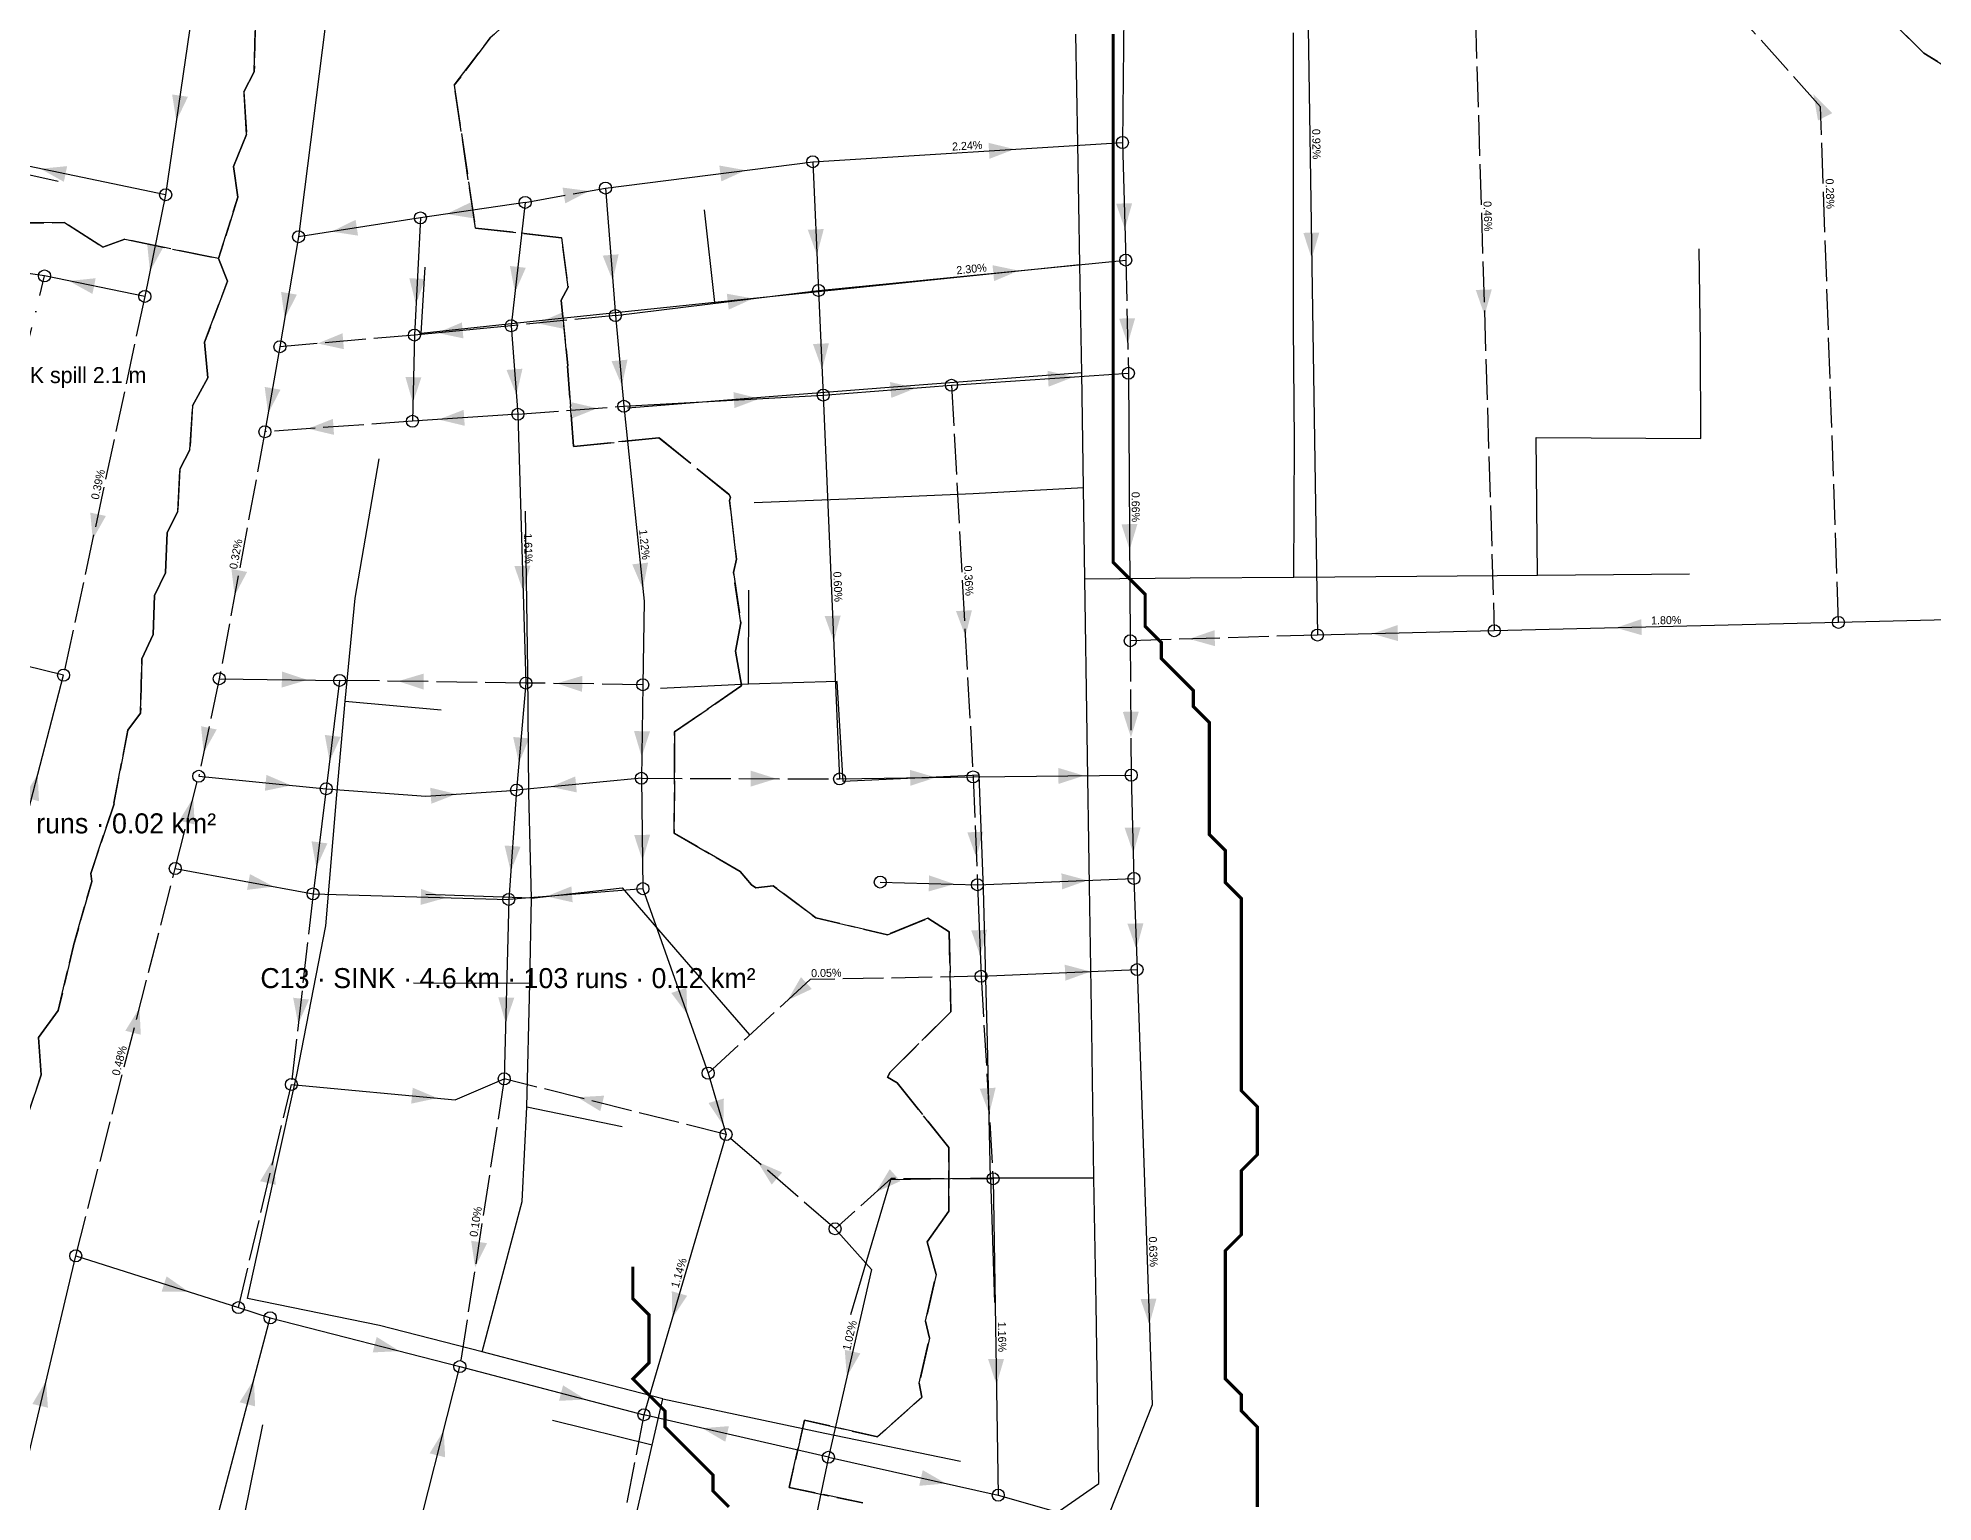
# Model space of a CAD drawing. Header units: metres. Extents: x 442821 to 452274, y 2561971 to 2571293.
# Drawn here: x 450271.3 to 450744.8, y 2568934.2 to 2569300.1 of the extents above; entities that cross this region are included whole.
import ezdxf
from ezdxf.enums import TextEntityAlignment as Align

# ---------------------------------------------------------------- set-up
doc = ezdxf.new("R2010")
doc.units = ezdxf.units.M
doc.header["$LTSCALE"] = 8
doc.linetypes.add('DASHDOT', pattern=[3.556, 2.54, -0.508, 0, -0.508])
doc.linetypes.add('DASHED', pattern=[1.524, 1.27, -0.254])
for name, color, linetype in [('A_ARROWS', 7, 'Continuous'), ('A_BUILT_2006', 252, 'Continuous'), ('A_CATCH_LABEL', 7, 'Continuous'), ('A_CATCHMENTS', 7, 'Continuous'), ('A_GRADIENT', 8, 'Continuous'), ('A_JUNCTIONS', 8, 'Continuous'), ('A_OUTLET_LABEL', 7, 'Continuous'), ('A_RUNS', 7, 'Continuous'), ('A_STREAMS', 5, 'Continuous')]:
    doc.layers.add(name, color=color, linetype=linetype)

msp = doc.modelspace()

# ---------------------------------------------------------------- linework, layer by layer
at = {"layer": 'A_ARROWS', "color": 2}
for points in [[(450305.87, 2569279.37), (450304.81, 2569285.99), (450308.77, 2569285.41)], [(450271.91, 2569267.42), (450278.58, 2569268.08), (450277.77, 2569264.16)]]:
    msp.add_solid(points, dxfattribs=at)
at = {"layer": 'A_ARROWS', "color": 1}
for points in [[(450714.91, 2569286.09), (450719.63, 2569281.32), (450716.08, 2569279.48)], [(450515.31, 2569272.31), (450509.05, 2569269.91), (450508.8, 2569273.91)], [(450448.14, 2569267.05), (450442.04, 2569264.26), (450441.54, 2569268.23)], [(450409.01, 2569261.86), (450403.06, 2569258.77), (450402.36, 2569262.71)], [(450542.88, 2569252.36), (450540.7, 2569258.7), (450544.7, 2569258.81)], [(450465.94, 2569245.88), (450463.65, 2569252.18), (450467.65, 2569252.36)], [(450589.57, 2569245.03), (450587.47, 2569251.4), (450591.47, 2569251.46)], [(450414.9, 2569239.49), (450412.41, 2569245.72), (450416.39, 2569246.03)], [(450516.37, 2569241.96), (450510.2, 2569239.34), (450509.81, 2569243.32)], [(450450, 2569234.99), (450443.9, 2569232.22), (450443.41, 2569236.19)], [(450632.76, 2569230.8), (450630.56, 2569237.13), (450634.56, 2569237.26)], [(450543.59, 2569223.63), (450541.44, 2569229.98), (450545.44, 2569230.07)], [(450467.23, 2569217.31), (450464.94, 2569223.62), (450468.94, 2569223.8)], [(450530.07, 2569215.38), (450523.82, 2569212.95), (450523.55, 2569216.94)], [(450451.58, 2569209.96), (450445.3, 2569207.6), (450445.08, 2569211.6)], [(450490.73, 2569212.63), (450484.51, 2569210.15), (450484.2, 2569214.13)], [(450544.07, 2569172.21), (450542.02, 2569178.59), (450546.02, 2569178.62)], [(450470.14, 2569149.3), (450467.87, 2569155.61), (450471.87, 2569155.78)], [(450503.03, 2569150.6), (450500.68, 2569156.88), (450504.67, 2569157.1)], [(450665.59, 2569152.71), (450671.94, 2569154.86), (450672.04, 2569150.86)], [(450558.94, 2569149.92), (450565.28, 2569152.11), (450565.4, 2569148.11)], [(450604.68, 2569151.22), (450611.03, 2569153.38), (450611.12, 2569149.38)], [(450544.41, 2569125.31), (450542.36, 2569131.7), (450546.36, 2569131.73)], [(450455.79, 2569114.99), (450449.38, 2569113.01), (450449.39, 2569117.01)], [(450495.62, 2569115.3), (450489.26, 2569113.2), (450489.19, 2569117.2)], [(450532.68, 2569115.75), (450526.3, 2569113.68), (450526.26, 2569117.68)], [(450505.77, 2569095.27), (450503.52, 2569101.59), (450507.51, 2569101.75)], [(450544.99, 2569096.39), (450542.82, 2569102.73), (450546.82, 2569102.84)], [(450500.33, 2569088.65), (450493.87, 2569086.83), (450493.98, 2569090.83)], [(450533.5, 2569089.59), (450527.19, 2569087.33), (450527.03, 2569091.33)], [(450545.75, 2569072.4), (450543.53, 2569078.73), (450547.53, 2569078.86)], [(450506.74, 2569070.76), (450504.49, 2569077.08), (450508.49, 2569077.24)], [(450534.33, 2569066.79), (450528.02, 2569064.52), (450527.85, 2569068.51)], [(450508.99, 2569031.26), (450506.61, 2569037.53), (450510.6, 2569037.77)], [(450549.01, 2568978.6), (450546.79, 2568984.92), (450550.78, 2568985.06)], [(450510.8, 2568963.58), (450508.7, 2568969.94), (450512.7, 2568970.01)], [(450498.18, 2568938.85), (450491.5, 2568938.29), (450492.37, 2568942.2)]]:
    msp.add_solid(points, dxfattribs=at)
at = {"layer": 'A_ARROWS', "color": 3}
for points in [[(450373.36, 2569256.11), (450379.4, 2569259.02), (450379.99, 2569255.06)], [(450344.64, 2569251.71), (450350.66, 2569254.66), (450351.27, 2569250.71)], [(450365.74, 2569233.58), (450364.07, 2569240.08), (450368.07, 2569239.87)], [(450390.49, 2569236.53), (450389.22, 2569243.12), (450393.19, 2569242.67)], [(450332.94, 2569229.99), (450332.04, 2569236.64), (450335.99, 2569235.97)], [(450395.98, 2569228.81), (450402.15, 2569231.43), (450402.54, 2569227.45)], [(450341.19, 2569223.76), (450347.4, 2569226.31), (450347.74, 2569222.33)], [(450371.04, 2569226.41), (450377.22, 2569229.01), (450377.6, 2569225.03)], [(450364.96, 2569208.94), (450363.11, 2569215.38), (450367.1, 2569215.29)], [(450390.84, 2569210.92), (450388.37, 2569217.15), (450392.36, 2569217.45)], [(450417.2, 2569213.16), (450414.62, 2569219.34), (450418.61, 2569219.71)], [(450328.8, 2569206.25), (450327.94, 2569212.9), (450331.88, 2569212.21)], [(450371.41, 2569204.75), (450377.66, 2569207.17), (450377.93, 2569203.18)], [(450411.08, 2569207.57), (450404.85, 2569205.09), (450404.55, 2569209.08)], [(450338.75, 2569202.46), (450344.99, 2569204.91), (450345.27, 2569200.92)], [(450392.53, 2569161.77), (450390.34, 2569168.11), (450394.34, 2569168.23)], [(450422.42, 2569162.41), (450419.77, 2569168.57), (450423.75, 2569168.98)], [(450320.43, 2569160.74), (450319.63, 2569167.4), (450323.56, 2569166.67)], [(450338.64, 2569139.68), (450332.21, 2569137.77), (450332.26, 2569141.77)], [(450361.28, 2569139.36), (450367.71, 2569141.27), (450367.65, 2569137.27)], [(450400.89, 2569138.8), (450407.32, 2569140.7), (450407.26, 2569136.7)], [(450312.69, 2569121.44), (450312.05, 2569128.11), (450315.96, 2569127.29)], [(450344.17, 2569119.34), (450342.96, 2569125.93), (450346.93, 2569125.44)], [(450391.47, 2569118.87), (450390.03, 2569125.42), (450394.01, 2569125.08)], [(450422.14, 2569120.46), (450420.24, 2569126.89), (450424.24, 2569126.83)], [(450334.55, 2569113.32), (450327.99, 2569111.96), (450328.38, 2569115.94)], [(450375.84, 2569111.16), (450369.59, 2569108.74), (450369.32, 2569112.74)], [(450399.37, 2569112.96), (450405.55, 2569115.55), (450405.93, 2569111.57)], [(450310.1, 2569110.25), (450310.46, 2569103.55), (450306.59, 2569104.54)], [(450340.84, 2569092.74), (450339.65, 2569099.34), (450343.62, 2569098.84)], [(450389.43, 2569091.77), (450387.89, 2569098.3), (450391.88, 2569098.01)], [(450422.35, 2569094.55), (450420.26, 2569100.92), (450424.26, 2569100.98)], [(450330.19, 2569088.02), (450323.53, 2569087.21), (450324.26, 2569091.15)], [(450373.37, 2569085.27), (450366.91, 2569083.45), (450367.03, 2569087.45)], [(450398.36, 2569085.58), (450404.58, 2569088.09), (450404.89, 2569084.1)], [(450458.59, 2569059.6), (450461.95, 2569065.4), (450464.66, 2569062.45)], [(450336.32, 2569053.66), (450335.05, 2569060.25), (450339.03, 2569059.8)], [(450388.15, 2569053.92), (450386.31, 2569060.37), (450390.31, 2569060.27)], [(450433.57, 2569056.07), (450429.55, 2569061.44), (450433.32, 2569062.77)], [(450296.65, 2569057.7), (450296.99, 2569051.01), (450293.12, 2569052)], [(450371.11, 2569035.18), (450364.55, 2569033.78), (450364.93, 2569037.76)], [(450406.09, 2569035.39), (450412.78, 2569035.78), (450411.81, 2569031.9)], [(450442.55, 2569028.36), (450438.84, 2569033.95), (450442.68, 2569035.07)], [(450330.23, 2569020.17), (450330.7, 2569013.48), (450326.81, 2569014.41)], [(450451.1, 2569019.26), (450457.24, 2569016.59), (450454.63, 2569013.56)], [(450480.68, 2569011.65), (450484.12, 2569017.41), (450486.79, 2569014.43)], [(450380.53, 2568992.89), (450379.53, 2568999.52), (450383.49, 2568998.91)], [(450308.92, 2568986.78), (450302.21, 2568986.82), (450303.43, 2568990.63)], [(450429.79, 2568980.21), (450429.67, 2568986.91), (450433.51, 2568985.79)], [(450361.63, 2568971.95), (450354.93, 2568971.61), (450355.93, 2568975.49)], [(450473.41, 2568965.58), (450472.89, 2568972.27), (450476.79, 2568971.38)], [(450273.31, 2568964.49), (450273.78, 2568957.8), (450269.89, 2568958.73)], [(450325.25, 2568964.83), (450325.55, 2568958.13), (450321.68, 2568959.16)], [(450408.18, 2568959.84), (450401.48, 2568959.52), (450402.5, 2568963.39)], [(450372.67, 2568952.11), (450373.04, 2568945.41), (450369.16, 2568946.39)], [(450437.25, 2568952.68), (450443.94, 2568953.19), (450443.04, 2568949.29)]]:
    msp.add_solid(points, dxfattribs=at)
at = {"layer": 'A_ARROWS', "color": 4}
for points in [[(450299.28, 2569241.77), (450298.6, 2569248.44), (450302.52, 2569247.64)], [(450279.04, 2569239.38), (450285.71, 2569240.06), (450284.91, 2569236.14)], [(450284.97, 2569174.81), (450284.36, 2569181.49), (450288.27, 2569180.65)], [(450271.22, 2569116.06), (450271.55, 2569109.36), (450267.68, 2569110.37)]]:
    msp.add_solid(points, dxfattribs=at)
at = {"layer": 'A_BUILT_2006', "color": 252}
for points in [[(450531.1, 2569273.72), (450530.66, 2569301.06)], [(450585.03, 2569263.02), (450584.98, 2569301.37)], [(450531.66, 2569243.42), (450531.1, 2569273.72)], [(450247.87, 2569270.64), (450276.3, 2569264.28)], [(450585.04, 2569228.08), (450585.03, 2569263.02)], [(450440.43, 2569234.03), (450437.81, 2569257.19)], [(450686.7, 2569223.69), (450686.35, 2569247.37)], [(450367.08, 2569226.27), (450368.03, 2569242.82)], [(450496.91, 2569239.83), (450467.07, 2569236.74)], [(450531.66, 2569243.42), (450496.91, 2569239.83)], [(450532.09, 2569216.42), (450531.66, 2569243.42)], [(450467.07, 2569236.74), (450440.43, 2569234.03)], [(450400.43, 2569229.85), (450367.08, 2569226.27)], [(450440.43, 2569234.03), (450400.43, 2569229.85)], [(450585.25, 2569199.37), (450585.04, 2569228.08)], [(450686.84, 2569199.98), (450686.7, 2569223.69)], [(450532.09, 2569216.42), (450492.59, 2569213.41)], [(450532.55, 2569187.64), (450532.09, 2569216.42)], [(450492.59, 2569213.41), (450455.07, 2569210.49)], [(450455.07, 2569210.49), (450418.63, 2569207.59)], [(450585.1, 2569165.37), (450585.25, 2569199.37)], [(450646.02, 2569165.83), (450645.66, 2569200.23)], [(450645.66, 2569200.23), (450686.84, 2569199.98)], [(450350.59, 2569160.12), (450356.57, 2569194.96)], [(450532.55, 2569187.64), (450505, 2569186.22)], [(450532.84, 2569164.94), (450532.55, 2569187.64)], [(450479.88, 2569185.14), (450450.25, 2569183.97)], [(450505, 2569186.22), (450479.88, 2569185.14)], [(450393.66, 2569141.94), (450393.1, 2569181.83)], [(450532.84, 2569164.94), (450559.16, 2569165.17)], [(450533.46, 2569126.11), (450532.84, 2569164.94)], [(450559.16, 2569165.17), (450585.1, 2569165.37)], [(450585.1, 2569165.37), (450615.86, 2569165.64)], [(450615.86, 2569165.64), (450646.02, 2569165.83)], [(450646.02, 2569165.83), (450683.99, 2569166.2)], [(450348.03, 2569134.35), (450350.59, 2569160.12)], [(450448.82, 2569138.58), (450448.95, 2569162.13)], [(450393.96, 2569111.39), (450393.66, 2569141.94)], [(450448.82, 2569138.58), (450426.86, 2569137.54)], [(450470.95, 2569139.32), (450448.82, 2569138.58)], [(450472.51, 2569114.3), (450470.95, 2569139.32)], [(450345.97, 2569111), (450348.03, 2569134.35)], [(450348.03, 2569134.35), (450372, 2569132.19)], [(450534.04, 2569088.31), (450533.46, 2569126.11)], [(450506.47, 2569115.9), (450472.51, 2569114.3)], [(450507.53, 2569087.45), (450506.47, 2569115.9)], [(450394.61, 2569085.11), (450393.96, 2569111.39)], [(450343.22, 2569078.19), (450345.97, 2569111)], [(450394.61, 2569085.11), (450417.27, 2569087.7)], [(450417.27, 2569087.7), (450431.67, 2569071.07)], [(450508.56, 2569049.06), (450507.53, 2569087.45)], [(450534.63, 2569052.12), (450534.04, 2569088.31)], [(450394.61, 2569085.11), (450368.23, 2569086.09)], [(450394.16, 2569063.82), (450394.61, 2569085.11)], [(450335.94, 2569040.98), (450343.22, 2569078.19)], [(450431.67, 2569071.07), (450449.12, 2569050.98)], [(450394.16, 2569063.82), (450365.09, 2569063.93)], [(450393.47, 2569033), (450394.16, 2569063.82)], [(450535.09, 2569015.18), (450534.63, 2569052.12)], [(450509.32, 2569015.14), (450508.56, 2569049.06)], [(450330.71, 2569017.34), (450335.94, 2569040.98)], [(450392.26, 2569009.32), (450393.47, 2569033)], [(450393.47, 2569033), (450417.29, 2569028.07)], [(450323.62, 2568985.07), (450330.71, 2569017.34)], [(450484.3, 2569014.72), (450474.35, 2568980.99)], [(450509.32, 2569015.14), (450484.3, 2569014.72)], [(450535.09, 2569015.18), (450509.32, 2569015.14)], [(450509.32, 2569015.14), (450510.3, 2568984.12)], [(450535.69, 2568983.7), (450535.09, 2569015.18)], [(450382.32, 2568971.79), (450392.26, 2569009.32)], [(450356.61, 2568978.31), (450323.62, 2568985.07)], [(450536.39, 2568938.88), (450535.69, 2568983.7)], [(450382.32, 2568971.79), (450356.61, 2568978.31)], [(450406.46, 2568965.46), (450382.32, 2568971.79)], [(450427.47, 2568960.04), (450406.46, 2568965.46)], [(450424.74, 2568948.47), (450427.47, 2568960.04)], [(450427.47, 2568960.04), (450467.89, 2568951.44)], [(450322.89, 2568930.9), (450327.44, 2568953.53)], [(450424.74, 2568948.47), (450399.85, 2568954.62)], [(450467.89, 2568951.44), (450501.84, 2568944.4)], [(450420, 2568927.63), (450424.74, 2568948.47)], [(450515.87, 2568924.62), (450536.39, 2568938.88)]]:
    msp.add_lwpolyline(points, dxfattribs=at)
at = {"layer": 'A_CATCHMENTS', "color": 2, "linetype": 'DASHED'}
for points in [[(450756.28, 2569287.84), (450742.54, 2569296.31), (450725.63, 2569312.93), (450717.92, 2569326.56), (450713.45, 2569343.09), (450712.21, 2569362.5), (450713.68, 2569379), (450718.69, 2569378.57), (450738.36, 2569374.09), (450755.12, 2569367.03)], [(450325.67, 2569305.31), (450325.33, 2569291.62), (450322.77, 2569286.67), (450323.44, 2569275.95), (450320.14, 2569268), (450321.27, 2569260.31), (450316.43, 2569244.99), (450292.96, 2569249.79), (450287.46, 2569247.86), (450277.96, 2569253.96), (450262.62, 2569253.87)]]:
    msp.add_lwpolyline(points, dxfattribs=at)
at = {"layer": 'A_CATCHMENTS', "color": 1, "linetype": 'DASHED'}
for points in [[(450755.12, 2569367.03), (450738.36, 2569374.09), (450718.69, 2569378.57), (450713.68, 2569379), (450712.21, 2569362.5), (450713.45, 2569343.09), (450717.92, 2569326.56), (450725.63, 2569312.93), (450742.54, 2569296.31), (450756.28, 2569287.84)], [(450477.4, 2568933.99), (450458.97, 2568937.86), (450462.85, 2568954.68), (450481.08, 2568950.51), (450492.15, 2568960.46), (450491.5, 2568963.97), (450494.04, 2568975.21), (450493.08, 2568979.45), (450495.73, 2568991.06), (450493.45, 2568999.25), (450498.88, 2569006.93), (450498.89, 2569022.83), (450486.01, 2569038.98), (450483.6, 2569040.42), (450484.21, 2569041.62), (450499.39, 2569056.7), (450499, 2569076.75), (450493.66, 2569080.1), (450483.55, 2569075.98), (450465.69, 2569080.22), (450455.03, 2569088.24), (450450.7, 2569087.71), (450449.56, 2569088.44), (450446.75, 2569091.77), (450430.27, 2569101.42), (450430.36, 2569126.67), (450446.91, 2569138.08), (450447.1, 2569138.34), (450445.6, 2569146.86), (450446.94, 2569153.92), (450445.08, 2569166.51), (450445.81, 2569169.89), (450444.11, 2569184.48), (450444.32, 2569185.38), (450443.9, 2569186.07), (450426.45, 2569200.2), (450405.18, 2569197.99), (450405.12, 2569198.08), (450403.61, 2569218.12), (450403.67, 2569218.21), (450402.06, 2569234.57), (450403.78, 2569237.83), (450402.14, 2569250.17), (450380.6, 2569252.61), (450375.33, 2569288.29), (450384.28, 2569300.1), (450394.43, 2569309.23)]]:
    msp.add_lwpolyline(points, dxfattribs=at)
at = {"layer": 'A_CATCHMENTS', "color": 3, "linetype": 'DASHED'}
for points in [[(450267.02, 2569025.89), (450272.12, 2569040.96), (450271.41, 2569050.29), (450276.38, 2569057.06), (450280.15, 2569073.25), (450280.17, 2569073.29), (450284.71, 2569089.32), (450284.46, 2569091.26), (450290.3, 2569108.7), (450290.25, 2569108.89), (450293.74, 2569127.11), (450296.94, 2569131.39), (450297.24, 2569144.91), (450300.1, 2569151.01), (450300.41, 2569160.74), (450303.16, 2569166.4), (450303.58, 2569176.56), (450306.21, 2569181.79), (450306.76, 2569192.38), (450309.26, 2569197.18), (450309.94, 2569208.2), (450313.71, 2569215.16), (450312.94, 2569224.06), (450318.63, 2569239.32), (450316.43, 2569244.99), (450321.27, 2569260.31), (450320.14, 2569268), (450323.44, 2569275.95), (450322.77, 2569286.67), (450325.33, 2569291.62), (450325.67, 2569305.31)], [(450394.43, 2569309.23), (450384.28, 2569300.1), (450375.33, 2569288.29), (450380.6, 2569252.61), (450402.14, 2569250.17), (450403.78, 2569237.83), (450402.06, 2569234.57), (450403.67, 2569218.21), (450403.61, 2569218.12), (450405.12, 2569198.08), (450405.18, 2569197.99), (450426.45, 2569200.2), (450443.9, 2569186.07), (450444.32, 2569185.38), (450444.11, 2569184.48), (450445.81, 2569169.89), (450445.08, 2569166.51), (450446.94, 2569153.92), (450445.6, 2569146.86), (450447.1, 2569138.34), (450446.91, 2569138.08), (450430.36, 2569126.67), (450430.27, 2569101.42), (450446.75, 2569091.77), (450449.56, 2569088.44), (450450.7, 2569087.71), (450455.03, 2569088.24), (450465.69, 2569080.22), (450483.55, 2569075.98), (450493.66, 2569080.1), (450499, 2569076.75), (450499.39, 2569056.7), (450484.21, 2569041.62), (450483.6, 2569040.42), (450486.01, 2569038.98), (450498.89, 2569022.83), (450498.88, 2569006.93), (450493.45, 2568999.25), (450495.73, 2568991.06), (450493.08, 2568979.45), (450494.04, 2568975.21), (450491.5, 2568963.97), (450492.15, 2568960.46), (450481.08, 2568950.51), (450462.85, 2568954.68), (450458.97, 2568937.86), (450477.4, 2568933.99)]]:
    msp.add_lwpolyline(points, dxfattribs=at)
at = {"layer": 'A_CATCHMENTS', "color": 4, "linetype": 'DASHED'}
msp.add_lwpolyline([(450262.62, 2569253.87), (450277.96, 2569253.96), (450287.46, 2569247.86), (450292.96, 2569249.79), (450316.43, 2569244.99), (450318.63, 2569239.32), (450312.94, 2569224.06), (450313.71, 2569215.16), (450309.94, 2569208.2), (450309.26, 2569197.18), (450306.76, 2569192.38), (450306.21, 2569181.79), (450303.58, 2569176.56), (450303.16, 2569166.4), (450300.41, 2569160.74), (450300.1, 2569151.01), (450297.24, 2569144.91), (450296.94, 2569131.39), (450293.74, 2569127.11), (450290.25, 2569108.89), (450290.3, 2569108.7), (450284.46, 2569091.26), (450284.71, 2569089.32), (450280.17, 2569073.29), (450280.15, 2569073.25), (450276.38, 2569057.06), (450271.41, 2569050.29), (450272.12, 2569040.96), (450267.02, 2569025.89)], dxfattribs=at)
at = {"layer": 'A_JUNCTIONS'}
for centre in [(450542.28, 2569273.98), (450464.88, 2569269.18), (450413.1, 2569262.59), (450303.2, 2569260.93), (450393.03, 2569259.01), (450366.85, 2569255.14), (450336.43, 2569250.44), (450543.1, 2569244.6), (450272.93, 2569240.62), (450298, 2569235.52), (450466.34, 2569237.01), (450389.54, 2569228.18), (450415.58, 2569230.74), (450365.34, 2569225.87), (450331.74, 2569222.94), (450543.76, 2569216.31), (450467.53, 2569210.85), (450499.56, 2569213.31), (450364.86, 2569204.31), (450391.21, 2569206.06), (450417.68, 2569208.07), (450327.99, 2569201.69), (450721.19, 2569154.06), (450544.23, 2569149.47), (450591, 2569150.89), (450635.19, 2569151.97), (450277.68, 2569140.86), (450316.6, 2569139.99), (450346.66, 2569139.56), (450393.21, 2569138.9), (450422.42, 2569138.49), (450311.46, 2569115.59), (450422.06, 2569115.1), (450471.61, 2569114.93), (450504.97, 2569115.44), (450544.48, 2569115.88), (450343.32, 2569112.47), (450390.88, 2569112.16), (450305.61, 2569092.55), (450340.02, 2569086.21), (450422.46, 2569087.51), (450481.76, 2569089.17), (450506.04, 2569088.49), (450545.15, 2569090.06), (450388.93, 2569084.83), (450545.92, 2569067.29), (450506.95, 2569065.61), (450334.61, 2569038.59), (450387.8, 2569039.98), (450438.75, 2569041.4), (450443.22, 2569026.07), (450509.95, 2569015.02), (450470.47, 2569002.51), (450280.72, 2568995.75), (450321.36, 2568982.82), (450329.32, 2568980.26), (450376.7, 2568968.07), (450422.72, 2568956.03), (450468.8, 2568945.4), (450511.26, 2568935.94)]:
    msp.add_circle(centre, 1.5, dxfattribs=at)
at = {"layer": 'A_RUNS', "color": 3}
for points in [[(450352.2, 2569454.85), (450348.96, 2569349.7), (450336.43, 2569250.44)], [(450393.03, 2569259.01), (450366.85, 2569255.14)], [(450393.03, 2569259.01), (450389.54, 2569228.18)], [(450366.85, 2569255.14), (450336.43, 2569250.44)], [(450366.85, 2569255.14), (450365.34, 2569225.87)], [(450336.43, 2569250.44), (450331.74, 2569222.94)], [(450415.58, 2569230.74), (450417.68, 2569208.07)], [(450365.34, 2569225.87), (450364.86, 2569204.31)], [(450389.54, 2569228.18), (450365.34, 2569225.87)], [(450389.54, 2569228.18), (450391.21, 2569206.06)], [(450331.74, 2569222.94), (450327.99, 2569201.69)], [(450391.21, 2569206.06), (450364.86, 2569204.31)], [(450391.21, 2569206.06), (450393.21, 2569138.9)], [(450417.68, 2569208.07), (450422.74, 2569159.32), (450422.42, 2569138.49)], [(450316.6, 2569139.99), (450346.66, 2569139.56)], [(450346.66, 2569139.56), (450343.32, 2569112.47)], [(450393.21, 2569138.9), (450390.88, 2569112.16)], [(450422.42, 2569138.49), (450422.06, 2569115.1)], [(450311.46, 2569115.59), (450343.32, 2569112.47)], [(450343.32, 2569112.47), (450340.02, 2569086.21)], [(450343.32, 2569112.47), (450368.22, 2569110.66), (450390.88, 2569112.16)], [(450390.88, 2569112.16), (450388.93, 2569084.83)], [(450422.06, 2569115.1), (450390.88, 2569112.16)], [(450422.06, 2569115.1), (450422.46, 2569087.51)], [(450305.61, 2569092.55), (450340.02, 2569086.21)], [(450422.46, 2569087.51), (450388.93, 2569084.83)], [(450422.46, 2569087.51), (450438.75, 2569041.4)], [(450340.02, 2569086.21), (450388.93, 2569084.83)], [(450388.93, 2569084.83), (450387.8, 2569039.98)], [(450438.75, 2569041.4), (450443.22, 2569026.07)], [(450334.61, 2569038.59), (450375.57, 2569034.76), (450387.8, 2569039.98)], [(450443.22, 2569026.07), (450422.72, 2568956.03)], [(450470.47, 2569002.51), (450479.53, 2568992.34), (450468.8, 2568945.4)], [(450259.88, 2568907.87), (450280.72, 2568995.75)], [(450280.72, 2568995.75), (450321.36, 2568982.82)], [(450316.58, 2568932.02), (450329.32, 2568980.26)], [(450321.36, 2568982.82), (450329.32, 2568980.26)], [(450329.32, 2568980.26), (450376.7, 2568968.07)], [(450364.16, 2568918.47), (450376.7, 2568968.07)], [(450376.7, 2568968.07), (450422.72, 2568956.03)], [(450468.8, 2568945.4), (450422.72, 2568956.03)], [(450468.8, 2568945.4), (450457.23, 2568890.22)]]:
    msp.add_lwpolyline(points, dxfattribs=at)
at = {"layer": 'A_RUNS', "color": 1}
for points in [[(450633.64, 2569375.91), (450588.2, 2569335.3), (450591, 2569150.89)], [(450543.23, 2569362.05), (450542.28, 2569273.98)], [(450464.88, 2569269.18), (450542.28, 2569273.98)], [(450542.28, 2569273.98), (450543.1, 2569244.6)], [(450413.1, 2569262.59), (450464.88, 2569269.18)], [(450464.88, 2569269.18), (450466.34, 2569237.01)], [(450413.1, 2569262.59), (450415.58, 2569230.74)], [(450466.34, 2569237.01), (450543.1, 2569244.6)], [(450415.58, 2569230.74), (450466.34, 2569237.01)], [(450466.34, 2569237.01), (450467.53, 2569210.85)], [(450499.56, 2569213.31), (450543.76, 2569216.31)], [(450543.76, 2569216.31), (450544.23, 2569149.47)], [(450417.68, 2569208.07), (450467.53, 2569210.85)], [(450467.53, 2569210.85), (450499.56, 2569213.31)], [(450467.53, 2569210.85), (450471.61, 2569114.93)], [(450721.19, 2569154.06), (450635.19, 2569151.97)], [(450799.64, 2569155.97), (450721.19, 2569154.06)], [(450635.19, 2569151.97), (450591, 2569150.89)], [(450504.97, 2569115.44), (450544.48, 2569115.88)], [(450544.48, 2569115.88), (450545.15, 2569090.06)], [(450471.61, 2569114.93), (450504.97, 2569115.44)], [(450481.76, 2569089.17), (450506.04, 2569088.49)], [(450506.04, 2569088.49), (450545.15, 2569090.06)], [(450506.04, 2569088.49), (450506.95, 2569065.61)], [(450545.15, 2569090.06), (450545.92, 2569067.29)], [(450506.95, 2569065.61), (450545.92, 2569067.29)], [(450545.92, 2569067.29), (450549.71, 2568958.5), (450537.82, 2568928.37)], [(450509.95, 2569015.02), (450511.26, 2568935.94)], [(450468.8, 2568945.4), (450511.26, 2568935.94)], [(450511.26, 2568935.94), (450537.82, 2568928.37)]]:
    msp.add_lwpolyline(points, dxfattribs=at)
at = {"layer": 'A_RUNS', "color": 1, "linetype": 'DASHED'}
for points in [[(450659.88, 2569346.54), (450630.08, 2569317.34), (450635.19, 2569151.97)], [(450721.19, 2569154.06), (450716.74, 2569282.9), (450659.88, 2569346.54)], [(450393.03, 2569259.01), (450413.1, 2569262.59)], [(450543.1, 2569244.6), (450543.76, 2569216.31)], [(450499.56, 2569213.31), (450504.97, 2569115.44)], [(450591, 2569150.89), (450544.23, 2569149.47)], [(450544.23, 2569149.47), (450544.48, 2569115.88)], [(450422.06, 2569115.1), (450471.61, 2569114.93)], [(450504.97, 2569115.44), (450506.04, 2569088.49)], [(450506.95, 2569065.61), (450509.95, 2569015.02)]]:
    msp.add_lwpolyline(points, dxfattribs=at)
at = {"layer": 'A_RUNS', "color": 2}
for points in [[(450311.32, 2569316.91), (450303.2, 2569260.93)], [(450303.2, 2569260.93), (450257.57, 2569270.39)]]:
    msp.add_lwpolyline(points, dxfattribs=at)
at = {"layer": 'A_RUNS', "color": 4}
for points in [[(450303.2, 2569260.93), (450298, 2569235.52)], [(450272.93, 2569240.62), (450248.99, 2569244.09)], [(450298, 2569235.52), (450272.93, 2569240.62)], [(450259.02, 2569069.19), (450277.68, 2569140.86)]]:
    msp.add_lwpolyline(points, dxfattribs=at)
at = {"layer": 'A_RUNS', "color": 4, "linetype": 'DASHDOT'}
msp.add_lwpolyline([(450264.98, 2569208.05), (450272.93, 2569240.62)], dxfattribs=at)
at = {"layer": 'A_RUNS', "color": 4, "linetype": 'DASHED'}
for points in [[(450298, 2569235.52), (450277.68, 2569140.86)], [(450277.68, 2569140.86), (450250.2, 2569147.56)]]:
    msp.add_lwpolyline(points, dxfattribs=at)
at = {"layer": 'A_RUNS', "color": 3, "linetype": 'DASHED'}
for points in [[(450415.58, 2569230.74), (450389.54, 2569228.18)], [(450365.34, 2569225.87), (450331.74, 2569222.94)], [(450391.21, 2569206.06), (450417.68, 2569208.07)], [(450327.99, 2569201.69), (450316.6, 2569139.99)], [(450364.86, 2569204.31), (450327.99, 2569201.69)], [(450316.6, 2569139.99), (450311.46, 2569115.59)], [(450393.21, 2569138.9), (450346.66, 2569139.56)], [(450422.42, 2569138.49), (450393.21, 2569138.9)], [(450305.61, 2569092.55), (450311.46, 2569115.59)], [(450280.72, 2568995.75), (450305.61, 2569092.55)], [(450340.02, 2569086.21), (450334.61, 2569038.59)], [(450506.95, 2569065.61), (450464.24, 2569064.78), (450438.75, 2569041.4)], [(450321.36, 2568982.82), (450334.61, 2569038.59)], [(450387.8, 2569039.98), (450376.7, 2568968.07)], [(450443.22, 2569026.07), (450387.8, 2569039.98)], [(450470.47, 2569002.51), (450443.22, 2569026.07)], [(450509.95, 2569015.02), (450484.47, 2569015.04), (450470.47, 2569002.51)], [(450422.72, 2568956.03), (450412.8, 2568905.52)]]:
    msp.add_lwpolyline(points, dxfattribs=at)
at = {"layer": 'A_STREAMS', "color": 5, "const_width": 0.8}
for points in [[(450539.96, 2569301.13), (450539.96, 2569297.12), (450539.96, 2569293.12), (450539.96, 2569289.12), (450539.96, 2569285.12), (450539.96, 2569281.12), (450539.96, 2569277.12), (450539.96, 2569273.12), (450539.96, 2569269.11), (450539.96, 2569265.11), (450539.96, 2569261.11), (450539.96, 2569257.11), (450539.96, 2569253.11), (450539.96, 2569249.11), (450539.96, 2569245.11), (450539.96, 2569241.1), (450539.96, 2569237.1), (450539.96, 2569233.1), (450539.96, 2569229.1), (450539.96, 2569225.1), (450539.96, 2569221.1), (450539.96, 2569217.1), (450539.96, 2569213.1), (450539.96, 2569209.09), (450539.96, 2569205.09), (450539.96, 2569201.09), (450539.96, 2569197.09), (450539.96, 2569193.09), (450539.96, 2569189.09), (450539.96, 2569185.09), (450539.96, 2569181.08), (450539.96, 2569177.08), (450539.96, 2569173.08), (450539.96, 2569169.08), (450543.96, 2569165.08), (450547.96, 2569161.08), (450547.96, 2569157.08), (450547.96, 2569153.07), (450551.97, 2569149.07), (450551.97, 2569145.07), (450555.97, 2569141.07), (450559.97, 2569137.07), (450559.97, 2569133.07), (450563.97, 2569129.07), (450563.97, 2569125.06), (450563.97, 2569121.06), (450563.97, 2569117.06), (450563.97, 2569113.06), (450563.97, 2569109.06), (450563.97, 2569105.06), (450563.97, 2569101.06), (450567.97, 2569097.05), (450567.97, 2569093.05), (450567.97, 2569089.05), (450571.97, 2569085.05), (450571.97, 2569081.05), (450571.97, 2569077.05), (450571.97, 2569073.05), (450571.97, 2569069.04), (450571.97, 2569065.04), (450571.97, 2569061.04), (450571.97, 2569057.04), (450571.97, 2569053.04), (450571.97, 2569049.04), (450571.97, 2569045.04), (450571.97, 2569041.04), (450571.97, 2569037.03), (450575.97, 2569033.03), (450575.97, 2569029.03), (450575.97, 2569025.03), (450575.97, 2569021.03), (450571.97, 2569017.03), (450571.97, 2569013.03), (450571.97, 2569009.02), (450571.97, 2569005.02), (450571.97, 2569001.02), (450567.97, 2568997.02), (450567.97, 2568993.02), (450567.97, 2568989.02), (450567.97, 2568985.02), (450567.97, 2568981.01), (450567.97, 2568977.01), (450567.97, 2568973.01), (450567.97, 2568969.01), (450567.97, 2568965.01), (450571.97, 2568961.01), (450571.97, 2568957.01), (450575.97, 2568953), (450575.97, 2568949), (450575.97, 2568945), (450575.97, 2568941), (450575.97, 2568937), (450575.97, 2568933)], [(450419.95, 2568993.02), (450419.95, 2568989.02), (450419.95, 2568985.02), (450423.95, 2568981.01), (450423.95, 2568977.01), (450423.95, 2568973.01), (450423.95, 2568969.01), (450419.95, 2568965.01), (450423.95, 2568961.01), (450427.95, 2568957.01), (450427.95, 2568953), (450431.95, 2568949), (450435.95, 2568945), (450439.95, 2568941), (450439.95, 2568937), (450443.95, 2568933)]]:
    msp.add_lwpolyline(points, dxfattribs=at)

# ---------------------------------------------------------------- texts
at = {"layer": 'A_CATCH_LABEL', "color": 4}
msp.add_text('C37 · SINK · 0.8 km · 20 runs · 0.02 km²', height=5, dxfattribs=at).set_placement((450255.8, 2569103.83), align=Align.MIDDLE_CENTER)
at = {"layer": 'A_CATCH_LABEL', "color": 3}
msp.add_text('C13 · SINK · 4.6 km · 103 runs · 0.12 km²', height=5, dxfattribs=at).set_placement((450388.74, 2569065.16), align=Align.MIDDLE_CENTER)
at = {"layer": 'A_GRADIENT', "color": 1}
for s, rotation, p in [('0.92%', -89.1298, (450589.14, 2569273.56)), ('2.24%', 3.5472, (450503.58, 2569271.58)), ('0.28%', 271.9768, (450717.49, 2569261.12)), ('0.46%', -88.2307, (450631.99, 2569255.5)), ('2.30%', 5.6524, (450504.72, 2569240.81)), ('0.66%', -89.5955, (450543.99, 2569182.89)), ('0.36%', -86.8365, (450502.27, 2569164.38)), ('0.60%', -87.5627, (450469.57, 2569162.89)), ('1.80%', 1.3943, (450678.19, 2569153.01)), ('0.63%', -88.005, (450548.38, 2568996.71)), ('1.16%', -89.0509, (450510.6, 2568975.48))]:
    msp.add_text(s, height=2, rotation=rotation, dxfattribs=at).set_placement(p, align=Align.BOTTOM_CENTER)
at = {"layer": 'A_GRADIENT', "color": 4}
msp.add_text('0.39%', height=2, rotation=77.8859, dxfattribs=at).set_placement((450287.84, 2569188.19), align=Align.BOTTOM_CENTER)
at = {"layer": 'A_GRADIENT', "color": 3}
for s, rotation, p in [('0.32%', 79.5341, (450322.3, 2569170.84)), ('1.61%', -88.2952, (450392.21, 2569172.48)), ('1.22%', -84.0693, (450421.28, 2569173.33)), ('0.05%', 1.1046, (450468.3, 2569064.86)), ('0.48%', 75.5824, (450293.17, 2569044.15)), ('0.10%', 81.2291, (450382.25, 2569004.03)), ('1.14%', 73.6823, (450432.97, 2568991.05)), ('1.02%', 77.1277, (450475.68, 2568975.51))]:
    msp.add_text(s, height=2, rotation=rotation, dxfattribs=at).set_placement(p, align=Align.BOTTOM_CENTER)
at = {"layer": 'A_OUTLET_LABEL', "color": 1}
msp.add_text('C37 SINK spill 2.1 m', height=4, dxfattribs=at).set_placement((450249.03, 2569213.86))

doc.saveas('drawing.dxf')
